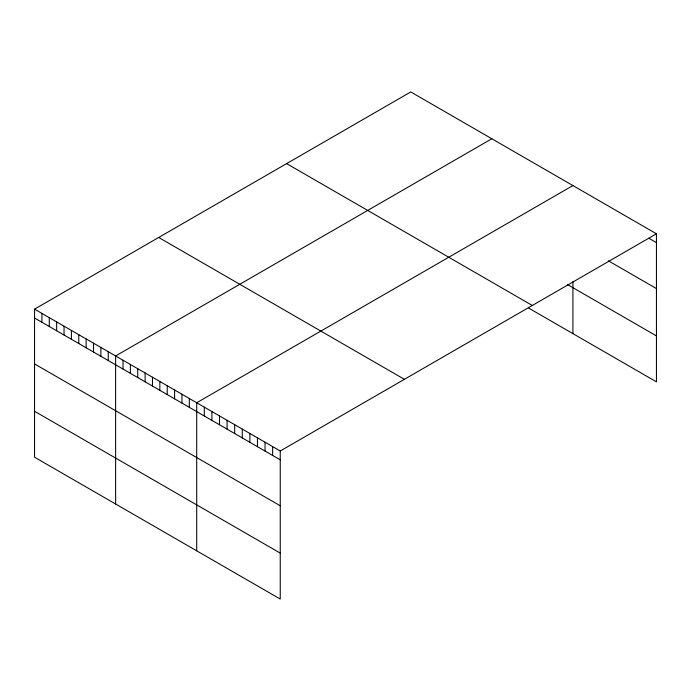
<?xml version="1.0" encoding="UTF-8"?>
<svg xmlns="http://www.w3.org/2000/svg" width="691" height="691" viewBox="0 0 691 691"><rect width="100%" height="100%" fill="white"/><g stroke="black" fill="none" stroke-linecap="round" stroke-linejoin="round"><path stroke-width="1.04" d="M34.55 309.145L280.244 450.998L280.244 599.054L34.55 457.209L34.55 309.145L410.756 91.946L656.45 233.791L656.45 381.855L528.693 308.091M491.837 138.753L115.63 355.96L115.63 504.015M572.917 185.568L196.702 402.767L196.702 550.831M280.244 450.998L656.45 233.791M648.858 238.248L656.45 242.636M608.356 260.809L656.45 288.579M567.389 284.493L656.45 335.912M286.61 163.62L532.303 305.474M158.697 237.471L404.39 379.316M34.55 317.99L280.244 459.835M34.55 363.932L280.244 505.777M34.55 411.266L280.244 553.111M572.917 281.764L572.917 333.623M272.643 446.611L272.643 455.455M265.05 442.223L265.05 451.068M257.458 437.844L257.458 446.688M249.866 433.456L249.866 442.3M242.273 429.076L242.273 437.913M234.672 424.689L234.672 433.533M227.08 420.301L227.08 429.146M219.488 415.922L219.488 424.766M211.895 411.534L211.895 420.378M204.303 407.154L204.303 415.991M189.334 398.508L189.334 407.353M181.966 394.259L181.966 403.103M174.59 390L174.59 398.845M167.222 385.742L167.222 394.587M159.854 381.492L159.854 390.337M152.478 377.234L152.478 386.079M145.11 372.976L145.11 381.821M137.742 368.726L137.742 377.562M130.366 364.468L130.366 373.313M122.998 360.21L122.998 369.054M108.254 351.702L108.254 360.547M100.886 347.443L100.886 356.288M93.518 343.194L93.518 352.03M86.142 338.935L86.142 347.78M78.774 334.677L78.774 343.522M71.406 330.428L71.406 339.264M64.03 326.169L64.03 335.014M56.662 321.911L56.662 330.756M49.294 317.661L49.294 326.498M41.918 313.403L41.918 322.248"/></g></svg>
